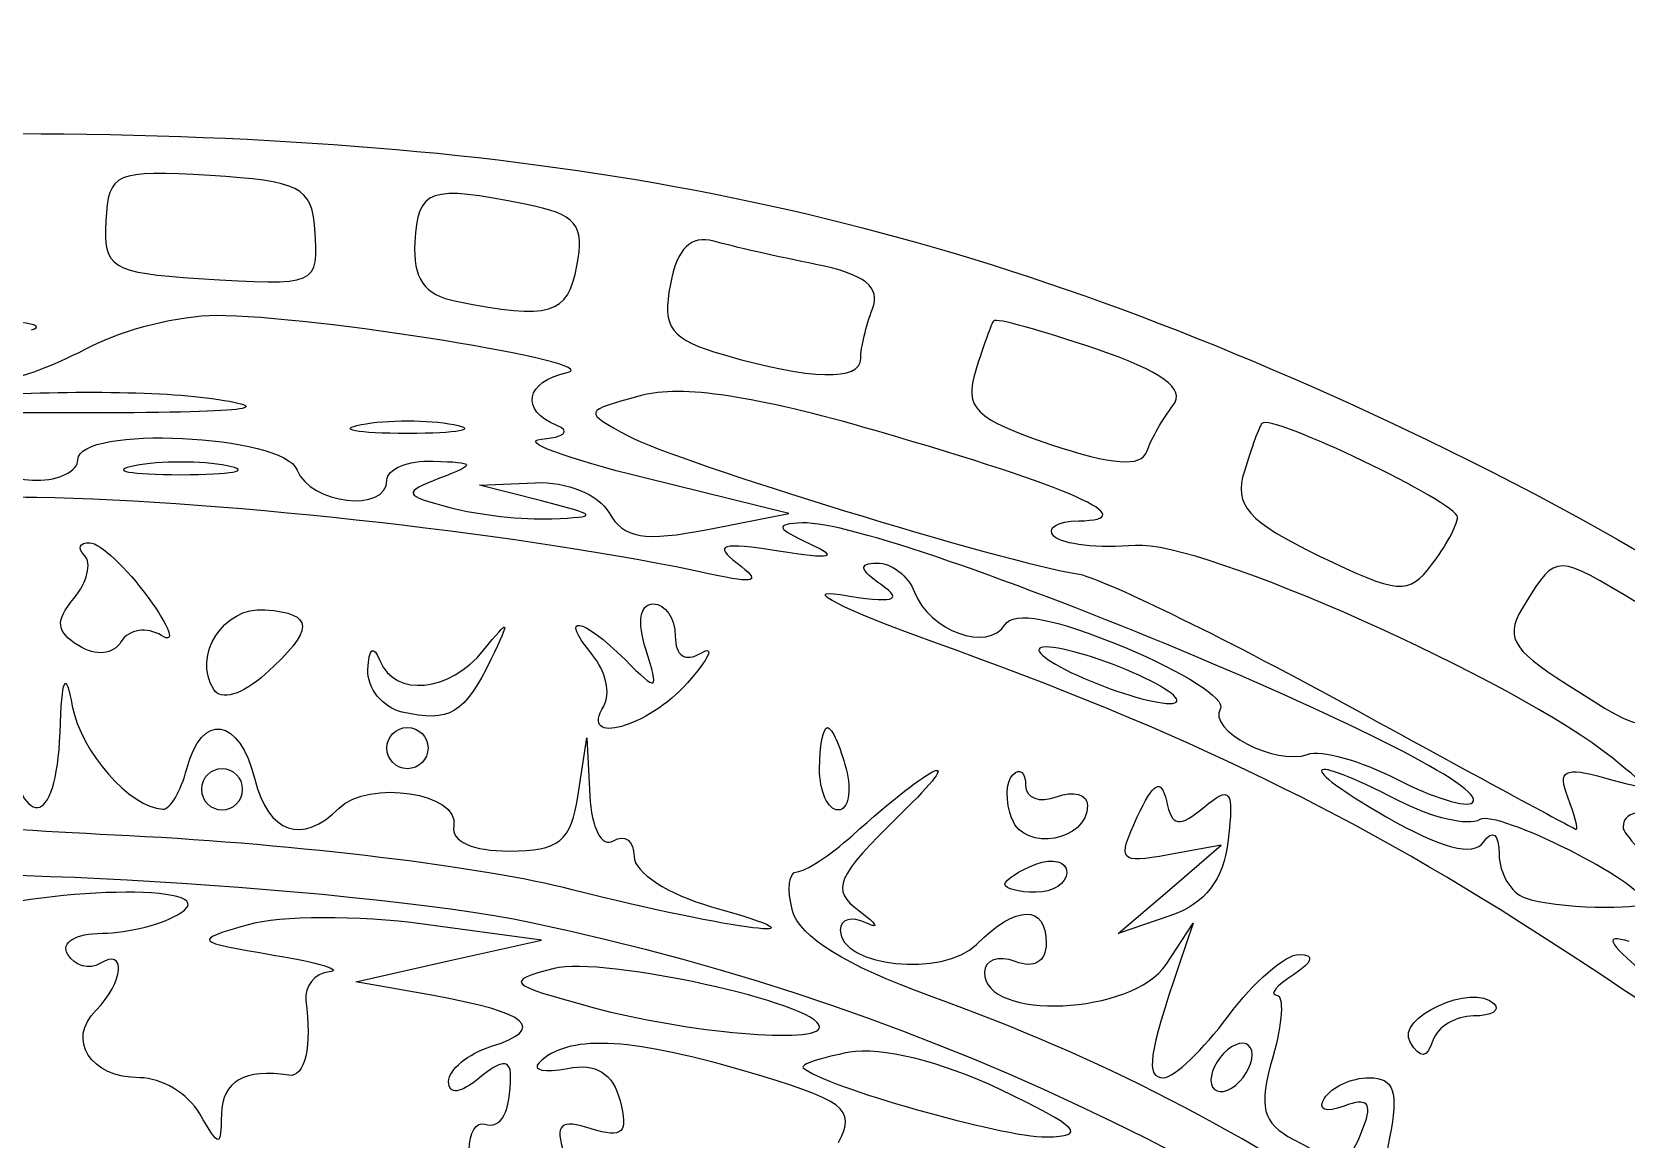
# Model space of a CAD drawing. Header units: millimetres. Extents: x 89 to 151, y 168 to 272.
# Drawn here: x 120.79 to 133.39, y 238.62 to 247.37 of the extents above; entities that cross this region are included whole.
import ezdxf

# ---------------------------------------------------------------- set-up
doc = ezdxf.new("R2010")
doc.units = ezdxf.units.MM
doc.layers.add('Layer_1', color=7, linetype='CONTINUOUS')

msp = doc.modelspace()

# ---------------------------------------------------------------- linework, layer by layer
at = {"layer": 'Layer_1', "color": 7}
for points in [[(123.02731, 245.815386)], [(125.0983, 245.52209)], [(127.34087, 244.791335)], [(129.81068, 244.421074)], [(123.39249, 244.268271)], [(122.3341, 243.942636)], [(132.0575, 243.535182)], [(121.15987, 242.521318)], [(129.53895, 242.286811)], [(122.22767, 242.174203)], [(123.71807, 241.995864)], [(123.59598, 241.711047)], [(127.01514, 241.548225)], [(122.45622, 241.385388)], [(132.92842, 241.322785)], [(125.06129, 240.592196)], [(128.48061, 240.635277)], [(127.01516, 239.506641)], [(131.68306, 239.387186)], [(130.43447, 239.287957)], [(128.43869, 239.014521)]]:
    msp.add_lwpolyline(points, close=True, dxfattribs=at)
for points in [[(124.81756, 243.664858), (124.3291, 243.789154), (124.76876, 243.808414)], [(126.13359, 243.440152), (126.77142, 243.566063), (125.63166, 243.846405)], [(125.31016, 242.043837), (125.31006, 242.043823)], [(125.10752, 241.344696), (125.17532, 241.792454), (125.19972, 241.335086)], [(128.53662, 241.150943), (128.53575, 241.150937)], [(129.78318, 240.594847), (130.19023, 240.943976), (129.77102, 240.867076)], [(129.78318, 240.385354), (129.37613, 240.245714), (129.78318, 240.594847)], [(123.9641, 239.754676), (123.35173, 239.864303), (124.08442, 240.028903), (124.81712, 240.193502), (123.88385, 240.319373)], [(129.75413, 240.001344), (129.96891, 240.326986), (129.85777, 240.001344)]]:
    msp.add_lwpolyline(points, dxfattribs=at)
at = {"layer": 'Layer_1', "color": 1}
msp.add_open_spline([(121.03191, 271.867706), (108.898043, 271.867706), (97.958954, 259.685597), (93.315524, 241.001878)], degree=3, dxfattribs=at)
at = {"layer": 'Layer_1', "color": 7}
for points in [[(121.03191, 270.940979), (109.122938, 270.940979), (98.3866, 258.98466), (93.829234, 240.647235)], [(111.56251, 244.758076), (115.11216, 246.200013), (117.93344, 246.684427), (121.96776, 246.544657)], [(121.96776, 246.544657), (125.75214, 246.41355), (128.48317, 245.748865), (131.81845, 244.147188)], [(122.19919, 246.236289), (121.446, 246.281089), (121.3965, 246.259579), (121.37492, 245.878138)], [(123.02731, 245.815386), (123.00381, 246.143122), (122.90279, 246.194439), (122.19919, 246.236289)], [(124.68987, 246.010554), (123.92914, 246.162702), (123.84167, 246.132476), (123.81728, 245.709044)], [(125.0983, 245.52209), (125.161, 245.850479), (125.0943, 245.929535), (124.68987, 246.010554)], [(121.37492, 245.878138), (121.35392, 245.507013), (121.41652, 245.468137), (122.10761, 245.423311)], [(122.10761, 245.423311), (123.0542, 245.361921), (123.0597, 245.364251), (123.02731, 245.815386)], [(123.81728, 245.709044), (123.80078, 245.422286), (123.89178, 245.292037), (124.14293, 245.24287)], [(126.18029, 245.716987), (125.99734, 245.767997), (125.89078, 245.663017), (125.8363, 245.378049)], [(126.98601, 245.53404), (126.68865, 245.594), (126.32608, 245.676331), (126.18029, 245.716987)], [(124.14293, 245.24287), (124.89287, 245.096069), (125.0242, 245.13445), (125.0983, 245.52209)], [(127.43376, 245.182926), (127.50056, 245.35684), (127.37446, 245.455716), (126.98601, 245.53404)], [(125.8363, 245.378049), (125.7694, 245.028012), (125.8353, 244.942826), (126.26419, 244.818195)], [(127.34086, 244.791333), (127.34086, 244.873563), (127.38276, 245.049776), (127.43376, 245.182926)], [(120.78767, 245.018007), (120.94439, 245.058957), (120.63299, 245.099517), (120.09568, 245.108137)], [(122.24641, 245.12924), (121.95903, 245.128689), (121.51403, 245.018786), (121.25752, 244.885008)], [(125.02102, 244.679136), (125.35467, 244.750846), (123.01299, 245.130712), (122.24641, 245.12924)], [(128.39181, 245.089119), (128.37331, 245.066999), (128.30981, 244.891041), (128.25057, 244.698118)], [(129.19133, 244.868365), (128.77007, 245.011906), (128.41028, 245.111245), (128.39181, 245.089119)], [(121.25752, 244.885008), (121.00102, 244.751233), (120.72626, 244.64178), (120.64694, 244.64178)], [(126.26419, 244.818195), (126.94647, 244.6203), (127.34087, 244.610459), (127.34087, 244.791335)], [(129.81068, 244.42108), (129.91237, 244.550284), (129.72248, 244.68737), (129.19133, 244.868365)], [(124.93972, 244.26115), (124.64544, 244.379897), (124.68985, 244.607946), (125.02102, 244.679136)], [(128.25057, 244.698118), (128.15797, 244.39622), (128.24007, 244.314551), (128.84093, 244.111961)], [(127.46539, 244.21771), (126.50116, 244.497134), (125.92659, 244.583596), (125.60631, 244.497473)], [(120.99089, 244.360435), (119.14871, 244.363735), (119.07148, 244.374805), (120.17678, 244.477882)], [(120.17678, 244.477826), (120.84842, 244.540466), (121.76429, 244.538856), (122.21205, 244.474326)], [(122.21205, 244.474326), (122.79792, 244.389796), (122.45558, 244.357876), (120.99089, 244.360435)], [(125.60631, 244.497473), (125.1432, 244.372953), (125.1431, 244.372638), (125.50721, 244.17694)], [(129.60151, 244.055671), (129.63591, 244.154181), (129.7301, 244.31861), (129.81068, 244.421074)], [(123.39249, 244.268271), (123.594, 244.307081), (123.9237, 244.307081), (124.12519, 244.268271)], [(132.0575, 243.535177), (132.0625, 243.648426), (130.58044, 244.359817), (130.51094, 244.277467)], [(121.15411, 243.990477), (121.15411, 244.266186), (122.77852, 244.189838), (122.88625, 243.909077)], [(123.75885, 244.197701), (123.35586, 244.197701), (123.19101, 244.229451), (123.39249, 244.268271)], [(124.12519, 244.268271), (124.32668, 244.229461), (124.16179, 244.197701), (123.75885, 244.197701)], [(124.81756, 244.152888), (124.99777, 244.167348), (125.05231, 244.215698), (124.93972, 244.26115)], [(125.50721, 244.17694), (125.8902, 243.971121), (128.49188, 243.172629), (129.05041, 243.089476)], [(129.06403, 243.507033), (129.58653, 243.515333), (129.01983, 243.767249), (127.46539, 244.21771)], [(130.51094, 244.277467), (130.49114, 244.253997), (130.42884, 244.084515), (130.37259, 243.900849)], [(125.63166, 243.846405), (125.0048, 244.000593), (124.63846, 244.138509), (124.81756, 244.152888)], [(128.84093, 244.111961), (129.32872, 243.947467), (129.55779, 243.930516), (129.60151, 244.055671)], [(131.81845, 244.147188), (139.12262, 240.639558), (144.27945, 233.647126), (145.50282, 225.591745)], [(120.50281, 243.990477), (120.50281, 243.900927), (120.64936, 243.827657), (120.82847, 243.827657)], [(120.82847, 243.827657), (121.00757, 243.827657), (121.15411, 243.900927), (121.15411, 243.990477)], [(121.60142, 243.942636), (121.39992, 243.903826), (121.56482, 243.872066), (121.96776, 243.872066)], [(122.3341, 243.942636), (122.13261, 243.981446), (121.80291, 243.981446), (121.60142, 243.942636)], [(121.96776, 243.872066), (122.37074, 243.872066), (122.5356, 243.903816), (122.3341, 243.942636)], [(123.59642, 243.827677), (123.59642, 243.917227), (123.76128, 243.985347), (123.96277, 243.979053)], [(123.96277, 243.979053), (124.30137, 243.968423), (124.30511, 243.958213), (124.01227, 243.843586)], [(120.82847, 243.691231), (119.88816, 243.706821), (119.41192, 243.757061), (119.77013, 243.802905)], [(122.88625, 243.909077), (122.98991, 243.638821), (123.59642, 243.569299), (123.59642, 243.827677)], [(124.01227, 243.843586), (123.71875, 243.728724), (123.72476, 243.711696), (124.09357, 243.613023)], [(124.76876, 243.808414), (125.01624, 243.819304), (125.27123, 243.715464), (125.3521, 243.570957)], [(130.37259, 243.900849), (130.28889, 243.627552), (130.39579, 243.506084), (130.96187, 243.231946)], [(126.15215, 243.087065), (124.77163, 243.389099), (122.32838, 243.666375), (120.82847, 243.691231)], [(124.89896, 243.523523), (125.27466, 243.539253), (125.26839, 243.550143), (124.81756, 243.664858)], [(124.09357, 243.613023), (124.31266, 243.554423), (124.67509, 243.514153), (124.89896, 243.523523)], [(125.3521, 243.570957), (125.46547, 243.368475), (125.63052, 243.340839), (126.13359, 243.440152)], [(126.88056, 243.490552), (126.66038, 243.481252), (126.6706, 243.450362), (126.93426, 243.328145)], [(132.17634, 241.281454), (132.40326, 241.508379), (127.58084, 243.520019), (126.88056, 243.490552)], [(128.86923, 243.384797), (128.80473, 243.449297), (128.89233, 243.504304), (129.06403, 243.507033)], [(131.8529, 243.158836), (131.9626, 243.302854), (132.05466, 243.472209), (132.0575, 243.535182)], [(121.20658, 243.232121), (121.14768, 243.291051), (121.16658, 243.336959), (121.24868, 243.334138)], [(121.24868, 243.334138), (121.33078, 243.331338), (121.53867, 243.136089), (121.71069, 242.900284)], [(126.69002, 243.268065), (126.24097, 243.339685), (126.17192, 243.319535), (126.36438, 243.173065)], [(126.93426, 243.328145), (127.17784, 243.215224), (127.1163, 243.200082), (126.69002, 243.268065)], [(129.51228, 243.312817), (129.2231, 243.287897), (128.93374, 243.320317), (128.86923, 243.384797)], [(133.2838, 241.630531), (132.51631, 242.248002), (130.02924, 243.357357), (129.51228, 243.312817)], [(121.12208, 242.89407), (121.22744, 243.021069), (121.26551, 243.173197), (121.20658, 243.232121)], [(126.36438, 243.173065), (126.55923, 243.024773), (126.51633, 243.007387), (126.15215, 243.087065)], [(127.50412, 243.00116), (127.33137, 243.12156), (127.32095, 243.172097), (127.46852, 243.173861)], [(127.46852, 243.173861), (127.58333, 243.175161), (127.71716, 243.07212), (127.76605, 242.944711)], [(130.96187, 243.231946), (131.59204, 242.926741), (131.6712, 242.920244), (131.8529, 243.158836)], [(133.48944, 242.851318), (132.83752, 243.248799), (132.83748, 243.248799), (132.59647, 242.862868)], [(129.05041, 243.089476), (129.22951, 243.062816), (130.18203, 242.599597), (131.16708, 242.060111)], [(127.91118, 242.551158), (127.19476, 242.807779), (126.86506, 242.975716), (127.17848, 242.92435)], [(127.17848, 242.92435), (127.60274, 242.85482), (127.68595, 242.87445), (127.50412, 243.00116)], [(127.76605, 242.944711), (127.884, 242.637412), (128.34608, 242.469516), (128.47955, 242.685477)], [(121.15988, 242.521336), (120.98148, 242.631593), (120.97307, 242.714549), (121.12208, 242.89407)], [(121.71069, 242.900284), (121.88271, 242.664478), (121.92947, 242.529628), (121.81461, 242.600618)], [(122.22768, 242.174208), (122.05935, 242.446574), (122.30508, 242.829681), (122.63225, 242.805033)], [(122.63225, 242.805033), (123.02595, 242.775383), (123.02669, 242.649788), (122.63525, 242.295547)], [(125.64185, 242.492057), (125.57295, 242.708895), (125.59675, 242.85081), (125.70185, 242.85081)], [(125.70185, 242.85081), (125.79735, 242.85081), (125.87565, 242.736577), (125.87565, 242.596969)], [(128.47955, 242.685477), (128.54945, 242.798542), (128.87163, 242.737997), (129.42577, 242.507723)], [(132.59647, 242.862868), (132.42571, 242.589441), (132.46762, 242.506439), (132.92366, 242.214327)], [(121.81461, 242.600618), (121.69901, 242.672048), (121.55743, 242.651498), (121.49755, 242.554598)], [(124.36047, 242.484445), (124.56951, 242.742904), (124.57488, 242.736181), (124.41817, 242.412105)], [(125.21836, 242.450877), (124.94586, 242.779215), (125.13976, 242.749198), (125.47837, 242.410637)], [(121.49755, 242.554598), (121.43165, 242.44812), (121.29942, 242.43509), (121.15987, 242.521318)], [(125.87565, 242.596969), (125.87565, 242.438974), (125.95255, 242.388064), (126.07917, 242.462137)], [(132.83595, 240.151915), (131.27485, 241.16949), (129.90412, 241.83728), (127.91118, 242.551158)], [(123.44605, 242.333565), (123.45405, 242.502914), (123.49015, 242.52929), (123.54105, 242.403045)], [(123.54105, 242.403045), (123.6594, 242.109777), (124.09221, 242.152779), (124.36047, 242.484445)], [(124.41817, 242.412105), (124.2102, 241.981813), (124.09128, 241.911113), (123.71807, 241.995864)], [(125.31006, 242.043823), (125.36776, 242.137293), (125.32656, 242.320471), (125.21836, 242.450877)], [(125.47837, 242.410637), (125.73961, 242.149394), (125.7491, 242.154119), (125.64185, 242.492057)], [(126.07917, 242.462137), (126.1911, 242.527587), (126.14307, 242.422017), (125.9725, 242.227513)], [(128.80625, 242.510474), (128.67192, 242.510474), (128.78185, 242.409822), (129.05048, 242.286811)], [(129.53895, 242.286811), (129.2703, 242.409822), (128.94057, 242.510474), (128.80625, 242.510474)], [(129.42577, 242.507723), (129.88791, 242.315666), (130.22869, 242.098137), (130.18308, 242.024325)], [(121.013, 241.833149), (121.029, 242.275207), (121.0559, 242.333142), (121.1102, 242.043056)], [(122.63525, 242.295547), (122.45457, 242.132033), (122.28494, 242.081535), (122.22767, 242.174203)], [(123.71813, 241.995863), (123.56143, 242.031443), (123.43898, 242.183416), (123.44605, 242.333565)], [(129.05048, 242.286811), (129.31913, 242.1638), (129.64885, 242.063147), (129.78318, 242.063147)], [(129.78318, 242.063147), (129.91751, 242.063147), (129.80758, 242.163799), (129.53895, 242.286811)], [(125.9725, 242.227513), (125.66301, 241.874659), (125.11099, 241.721576), (125.31016, 242.043837)], [(132.92366, 242.214327), (133.56907, 241.800935), (133.56704, 241.800965), (133.81663, 242.200627)], [(121.1102, 242.043056), (121.1782, 241.680531), (121.5644, 241.240914), (121.82661, 241.227747)], [(131.16708, 242.060111), (132.15215, 241.520623), (132.97414, 241.074845), (132.99372, 241.069494)], [(122.0149, 241.548212), (122.13312, 242.0004), (122.42949, 241.955496), (122.55215, 241.466812)], [(130.18308, 242.024325), (130.07745, 241.853517), (130.61634, 241.569538), (130.87161, 241.661443)], [(120.57412, 241.786649), (120.71461, 241.037817), (120.98517, 241.066487), (121.013, 241.833149)], [(123.59598, 241.711047), (123.59598, 241.800597), (123.66918, 241.873867), (123.7588, 241.873867)], [(123.7588, 241.873867), (123.8483, 241.873867), (123.92162, 241.800597), (123.92162, 241.711047)], [(127.01522, 241.548225), (127.01522, 241.727329), (127.04332, 241.873867), (127.07762, 241.873867)], [(127.07762, 241.873867), (127.11202, 241.873867), (127.17839, 241.727329), (127.22521, 241.548225)], [(123.7588, 241.548225), (123.6692, 241.548225), (123.59598, 241.621495), (123.59598, 241.711047)], [(123.92162, 241.711047), (123.92162, 241.621497), (123.84842, 241.548225), (123.7588, 241.548225)], [(127.272, 241.018905), (127.92857, 241.607667), (128.21374, 241.732416), (127.65342, 241.185767)], [(131.58708, 241.297342), (130.83514, 241.686186), (130.76311, 241.587912), (131.49288, 241.168702)], [(130.87161, 241.661443), (130.9775, 241.699563), (131.29569, 241.610983), (131.57874, 241.464614)], [(121.82661, 241.227747), (121.88331, 241.224847), (121.96806, 241.369108), (122.0149, 241.548212)], [(122.2934, 241.54821), (122.2039, 241.54821), (122.13058, 241.47494), (122.13058, 241.385388)], [(122.45622, 241.385388), (122.45622, 241.474938), (122.38302, 241.54821), (122.2934, 241.54821)], [(127.16271, 241.222583), (127.08151, 241.222583), (127.01514, 241.369121), (127.01514, 241.548225)], [(127.22521, 241.548225), (127.27201, 241.369121), (127.24401, 241.222583), (127.16271, 241.222583)], [(128.54275, 241.500971), (128.59865, 241.556811), (128.64431, 241.519311), (128.64431, 241.417651)], [(132.92846, 241.322785), (132.84686, 241.535365), (132.90246, 241.564974), (133.2185, 241.477175)], [(133.2185, 241.477175), (133.60139, 241.370789), (133.60274, 241.373964), (133.2838, 241.630531)], [(122.55215, 241.466812), (122.66026, 241.035828), (122.92644, 240.943856), (123.21895, 241.236365)], [(123.21895, 241.236365), (123.44969, 241.467106), (124.17774, 241.35481), (124.1251, 241.096599)], [(128.53575, 241.150937), (128.48325, 241.287617), (128.48605, 241.445133), (128.54275, 241.500971)], [(128.64431, 241.417651), (128.64431, 241.315988), (128.75426, 241.274977), (128.88853, 241.326521)], [(129.52679, 241.167081), (129.65511, 241.443645), (129.71623, 241.477226), (129.75608, 241.293215)], [(130.05486, 241.245345), (130.26386, 241.418798), (130.29142, 241.381254), (130.24479, 240.986618)], [(131.57874, 241.464614), (131.86179, 241.318245), (132.1307, 241.235823), (132.17634, 241.281454)], [(122.13058, 241.385388), (122.13058, 241.295838), (122.20378, 241.222568), (122.2934, 241.222568)], [(122.2934, 241.222568), (122.383, 241.222568), (122.45622, 241.295838), (122.45622, 241.385388)], [(124.56204, 240.896937), (124.95812, 240.896937), (125.05128, 240.973407), (125.10752, 241.344696)], [(125.19972, 241.335086), (125.21352, 241.076327), (125.29482, 240.921416), (125.38693, 240.978348)], [(128.88853, 241.326521), (129.02286, 241.378061), (129.13277, 241.346981), (129.13277, 241.257421)], [(129.75608, 241.293215), (129.80018, 241.089325), (129.85608, 241.080376), (130.05486, 241.245345)], [(132.23325, 241.145965), (132.14465, 241.091235), (131.85392, 241.159345), (131.58708, 241.297342)], [(132.99372, 241.069494), (133.01332, 241.064094), (132.98472, 241.178124), (132.92842, 241.322785)], [(135.07487, 240.420153), (134.22954, 241.058435), (133.36525, 241.394357), (133.36525, 241.08463)], [(121.5607, 241.017017), (120.30699, 241.079767), (119.43119, 241.154831), (119.6145, 241.183832)], [(127.65342, 241.185767), (127.14172, 240.68654), (127.10171, 240.593047), (127.32778, 240.424981)], [(129.13277, 241.257421), (129.13277, 240.975496), (128.63786, 240.887097), (128.53662, 241.150943)], [(129.77102, 240.867076), (129.38341, 240.795976), (129.365, 240.818586), (129.52679, 241.167081)], [(131.49288, 241.168702), (131.92547, 240.920168), (132.18433, 240.852728), (132.26379, 240.967854)], [(133.52807, 240.496962), (133.52807, 240.647105), (132.3674, 241.228871), (132.23325, 241.145965)], [(124.1251, 241.096599), (124.1003, 240.975058), (124.27128, 240.896937), (124.56204, 240.896937)], [(125.38693, 240.978348), (125.47653, 241.033688), (125.54976, 240.97767), (125.54976, 240.853855)], [(126.83738, 240.733969), (126.90168, 240.733969), (127.09724, 240.862189), (127.272, 241.018905)], [(132.26379, 240.967854), (132.33639, 241.073033), (132.38437, 241.034484), (132.38595, 240.869814)], [(133.36525, 241.08463), (133.36525, 240.98934), (134.043, 240.37104), (134.87135, 239.710627)], [(125.06136, 240.592189), (124.34761, 240.773813), (122.89305, 240.950333), (121.5607, 241.017017)], [(130.24479, 240.986618), (130.20699, 240.666528), (130.06542, 240.482181), (129.78318, 240.385354)], [(119.66106, 240.60713), (119.32334, 240.845279), (123.3285, 240.62887), (124.73577, 240.332942)], [(125.54976, 240.853855), (125.54976, 240.730031), (125.82452, 240.551797), (126.16034, 240.457768)], [(128.48061, 240.635277), (128.48061, 240.670467), (128.59057, 240.74144), (128.72484, 240.792988)], [(128.72484, 240.792988), (128.85917, 240.844528), (128.96907, 240.815738), (128.96907, 240.728998)], [(132.38595, 240.869814), (132.38695, 240.720562), (132.48005, 240.56631), (132.59198, 240.527033)], [(121.96781, 240.408498), (122.33662, 240.646839), (120.83803, 240.61616), (120.16037, 240.371498)], [(126.80128, 240.424788), (126.75678, 240.594838), (126.77308, 240.733969), (126.83738, 240.733969)], [(128.96907, 240.728998), (128.96907, 240.642258), (128.85912, 240.571287), (128.72484, 240.571287)], [(126.16034, 240.457768), (127.22658, 240.159221), (126.33357, 240.268448), (125.06129, 240.592196)], [(128.72484, 240.571287), (128.59052, 240.571287), (128.48061, 240.600087), (128.48061, 240.635277)], [(132.59198, 240.527033), (132.82169, 240.446433), (133.5282, 240.423744), (133.5282, 240.496973)], [(121.34763, 240.24817), (121.5544, 240.24947), (121.83349, 240.32169), (121.96781, 240.408498)], [(127.88508, 239.752619), (127.22875, 239.990159), (126.85419, 240.222461), (126.80128, 240.424788)], [(127.32778, 240.424981), (127.46954, 240.319591), (127.49395, 240.277058), (127.38198, 240.330451)], [(128.25523, 240.159276), (128.57005, 240.474096), (128.80666, 240.478354), (128.80666, 240.169276)], [(122.49986, 240.315173), (122.05954, 240.188055), (122.06416, 240.182541), (122.70044, 240.075654)], [(123.88385, 240.319373), (123.37055, 240.388603), (122.74776, 240.386693), (122.49986, 240.315173)], [(124.73577, 240.332942), (131.20967, 238.971544), (136.41821, 234.551704), (138.6965, 228.486231)], [(127.38198, 240.330451), (127.27006, 240.383851), (127.17845, 240.357891), (127.17845, 240.272761)], [(127.17845, 240.272761), (127.17845, 239.982175), (127.99235, 239.896395), (128.25523, 240.159276)], [(121.07393, 240.0802), (121.01603, 240.17385), (121.13483, 240.246759), (121.34763, 240.24817)], [(121.29808, 239.641144), (121.51742, 239.860474), (121.53993, 240.139557), (121.32778, 240.0084)], [(128.80666, 240.169276), (128.80666, 240.023617), (128.71126, 239.966786), (128.56243, 240.023874)], [(133.8767, 239.082301), (134.22973, 239.212896), (134.14861, 239.296286), (132.83595, 240.151915)], [(133.41402, 240.18127), (133.21076, 240.24688), (133.24569, 240.17247), (133.52765, 239.939029)], [(121.32778, 240.0084), (121.24448, 239.95687), (121.13018, 239.98919), (121.07393, 240.0802)], [(122.70044, 240.075654), (123.05865, 240.015484), (123.25693, 239.955845), (123.14107, 239.943141)], [(127.01516, 239.506641), (127.01516, 239.690773), (125.30339, 240.067816), (124.91751, 239.968677)], [(128.56243, 240.023874), (128.42811, 240.075414), (128.3182, 240.036474), (128.3182, 239.937354)], [(130.24624, 239.594291), (130.44487, 239.862945), (130.69678, 240.081633), (130.80603, 240.080261)], [(130.80603, 240.080261), (130.93199, 240.078661), (130.91532, 240.020011), (130.76053, 239.919933)], [(123.14107, 239.943141), (123.02521, 239.930411), (122.94229, 239.828449), (122.95683, 239.71651)], [(124.91751, 239.968677), (124.52201, 239.867067), (124.54402, 239.845011), (125.22413, 239.661358)], [(128.3182, 239.937354), (128.3182, 239.551257), (129.49177, 239.603555), (129.75413, 240.001344)], [(129.85777, 240.001344), (129.61428, 239.287836), (129.58912, 239.105827), (129.73391, 239.105827)], [(130.76053, 239.919933), (130.62619, 239.833123), (130.56612, 239.760977), (130.62704, 239.759606)], [(130.62704, 239.759606), (130.68794, 239.758306), (130.67464, 239.537165), (130.59764, 239.268341)], [(131.68306, 239.387148), (131.5634, 239.580732), (132.17595, 239.861024), (132.34631, 239.690654)], [(121.64363, 239.10593), (121.25358, 239.10593), (121.06106, 239.404124), (121.29808, 239.641144)], [(122.95683, 239.71651), (123.00393, 239.353845), (122.94783, 239.10548), (122.82256, 239.125212)], [(124.42233, 239.354028), (124.86345, 239.494035), (124.72017, 239.619319), (123.9641, 239.754676)], [(125.22413, 239.661358), (125.96861, 239.460329), (127.01516, 239.369921), (127.01516, 239.506641)], [(131.68502, 237.791805), (130.30702, 238.71475), (129.26014, 239.254957), (127.88508, 239.752619)], [(132.34631, 239.690654), (132.39931, 239.637694), (132.32661, 239.594374), (132.18479, 239.594374)], [(129.73391, 239.105827), (129.81711, 239.105827), (130.04762, 239.325635), (130.24624, 239.594291)], [(132.18479, 239.594374), (132.043, 239.594374), (131.89766, 239.506394), (131.86183, 239.398866)], [(126.39767, 239.16578), (125.49399, 239.428397), (125.02122, 239.445701), (124.79979, 239.22426)], [(130.43447, 239.287948), (130.43447, 239.377498), (130.36107, 239.405488), (130.27165, 239.350148)], [(131.86183, 239.398866), (131.81433, 239.256442), (131.76583, 239.25326), (131.68306, 239.387186)], [(124.08442, 239.074993), (124.08442, 239.169483), (124.23648, 239.295041), (124.42233, 239.354028)], [(127.2514, 239.307037), (127.02439, 239.263647), (126.86005, 239.208567), (126.88621, 239.18463)], [(128.43869, 239.014527), (127.98622, 239.231489), (127.4925, 239.353128), (127.2514, 239.307037)], [(130.27165, 239.350148), (130.18215, 239.294798), (130.10882, 239.176249), (130.10882, 239.086697)], [(130.27165, 239.024507), (130.36115, 239.079857), (130.43447, 239.198406), (130.43447, 239.287957)], [(130.59764, 239.268341), (130.48309, 238.869141), (130.51314, 238.749789), (130.76112, 238.617057)], [(122.82256, 239.125212), (122.47422, 239.180212), (122.29289, 239.076922), (122.28844, 238.820993)], [(124.57288, 239.125833), (124.57288, 239.252098), (124.49748, 239.245944), (124.32866, 239.105903)], [(124.79979, 239.22426), (124.74039, 239.16477), (124.84099, 239.14488), (125.02356, 239.18003)], [(125.02356, 239.18003), (125.24919, 239.22349), (125.38226, 239.14149), (125.43914, 238.924002)], [(127.16534, 238.593758), (127.30834, 238.860953), (127.21994, 238.926819), (126.39767, 239.16578)], [(126.88621, 239.18463), (127.04616, 239.0383), (128.46699, 238.633816), (128.8062, 238.638041)], [(122.11752, 238.820993), (122.02622, 238.977708), (121.813, 239.10593), (121.64363, 239.10593)], [(124.32866, 239.105903), (124.17686, 238.979927), (124.08442, 238.968231), (124.08442, 239.074993)], [(124.36936, 238.739549), (124.50061, 238.695799), (124.57288, 238.832989), (124.57288, 239.125833)], [(128.8062, 238.638041), (129.13701, 238.642141), (129.06816, 238.712691), (128.43869, 239.014521)], [(130.10882, 239.086697), (130.10882, 238.997147), (130.18212, 238.969158), (130.27165, 239.024507)], [(131.00593, 238.944873), (131.06063, 239.033403), (131.22015, 239.10583), (131.36039, 239.10583)], [(131.36039, 239.10583), (131.55516, 239.10583), (131.59296, 238.993841), (131.52051, 238.631565)], [(125.43914, 238.924002), (125.50604, 238.668101), (125.46054, 238.62382), (125.21169, 238.702799)], [(131.161, 238.881593), (131.01463, 238.825433), (130.94874, 238.852333), (131.00593, 238.944873)], [(131.31486, 238.716907), (131.38796, 238.907419), (131.34586, 238.952519), (131.161, 238.881593)], [(122.28844, 238.820993), (122.28344, 238.549624), (122.27534, 238.549624), (122.11752, 238.820993)], [(124.2472, 238.536022), (124.2472, 238.670349), (124.3022, 238.761936), (124.36936, 238.739549)], [(125.21169, 238.702799), (124.96558, 238.780909), (124.92057, 238.739779), (124.9963, 238.505962)], [(130.76112, 238.617057), (131.16165, 238.402699), (131.1967, 238.40902), (131.31486, 238.716907)], [(131.52051, 238.631565), (131.44431, 238.250385), (131.50301, 238.106576), (131.82007, 237.89887)]]:
    msp.add_open_spline(points, degree=3, dxfattribs=at)

doc.saveas('drawing.dxf')
